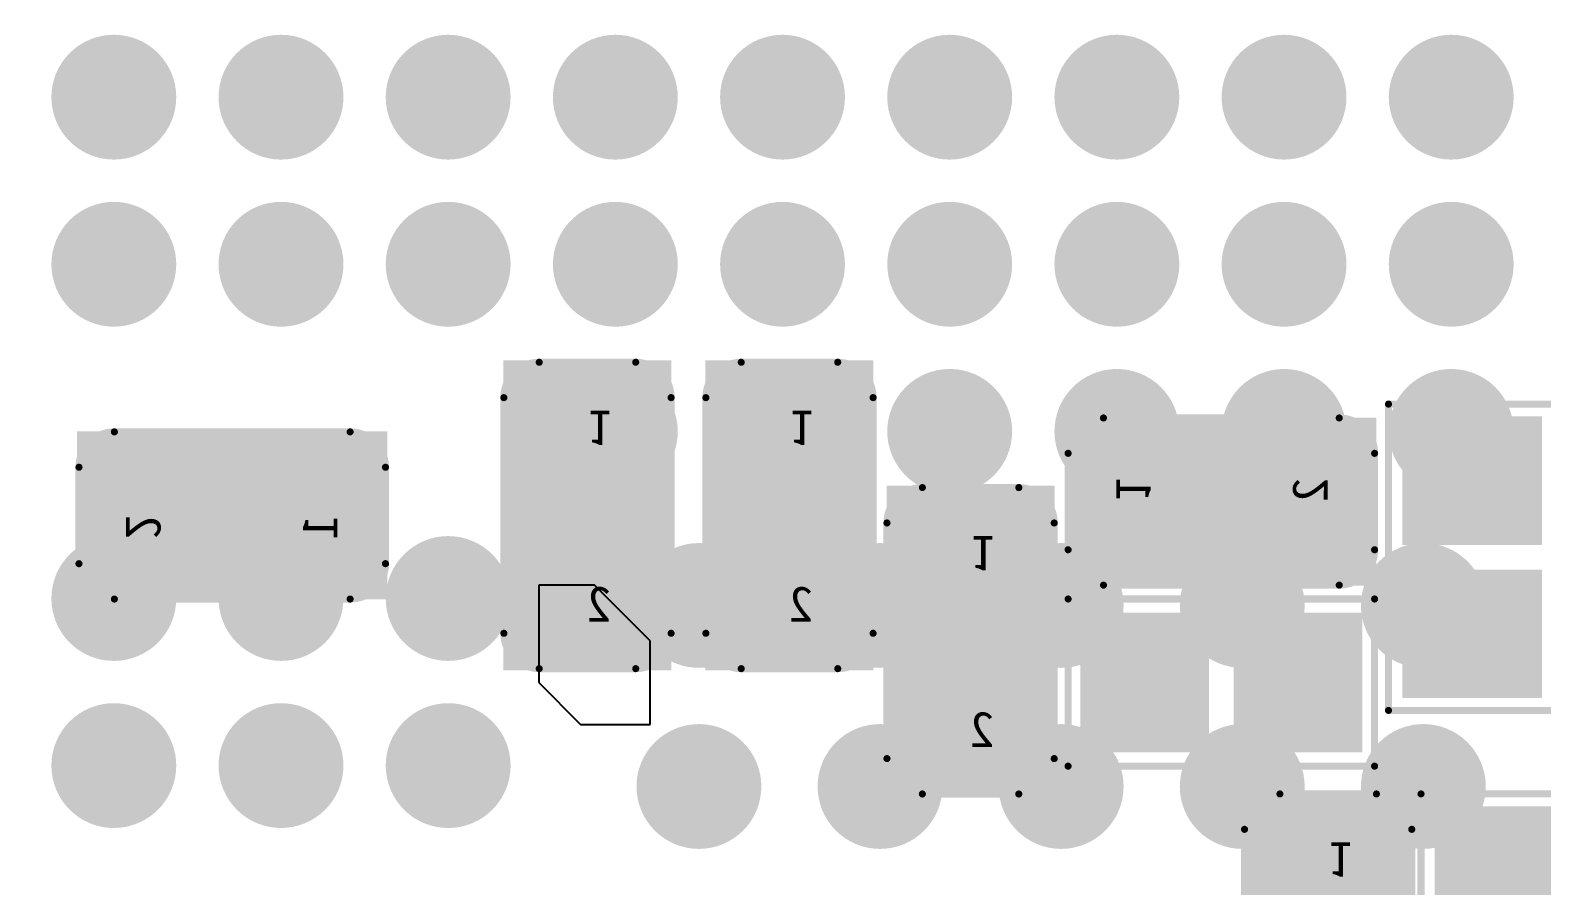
# Model space of a CAD drawing. Header units: millimetres. Extents: x 7.33 to 10.08, y 7.01 to 8.78.
# Drawn here: x 8.0809 to 8.2944, y 7.8326 to 7.9535 of the extents above; entities that cross this region are included whole.
import ezdxf

# ---------------------------------------------------------------- set-up
doc = ezdxf.new("R2010")
doc.units = ezdxf.units.MM
doc.header["$MEASUREMENT"] = 0
for name, color, linetype in [('BottomLayer', 5, 'Continuous'), ('BottomOverlay', 54, 'Continuous'), ('BottomPaste', 16, 'Continuous'), ('BottomSolder', 6, 'Continuous'), ('Mechanical19', 56, 'Continuous'), ('Mechanical20', 56, 'Continuous'), ('Mechanical21', 56, 'Continuous'), ('TopLayer', 1, 'Continuous'), ('TopPaste', 8, 'Continuous'), ('TopSolder', 216, 'Continuous')]:
    doc.layers.add(name, color=color, linetype=linetype)

# ---------------------------------------------------------------- blocks, each defined once
blk = doc.blocks.new('R0201_B_102')
at = {"layer": 'BottomLayer'}
for points in [[(-0.0179236, -0.007878), (-0.0037504, -0.007878), (-0.0179236, 0.00787), (-0.0037504, 0.00787)], [(0.0037384, -0.007878), (0.0179116, -0.007878), (0.0037384, 0.00787), (0.0179116, 0.00787)]]:
    blk.add_solid(points, dxfattribs=at)
at = {"layer": 'BottomOverlay', "const_width": 0.001}
for points in [[(-0.021656, 0.011815), (-0.021656, -0.011815)], [(-0.021656, 0.011815), (0.021655, 0.011815)], [(0.021655, 0.011815), (0.021655, -0.011815)], [(-0.021656, -0.011815), (0.021655, -0.011815)]]:
    blk.add_lwpolyline(points, dxfattribs=at)
at = {"layer": 'BottomOverlay', "const_width": 0.0005}
for points in [[(-0.021906, 0.011815, 1), (-0.021406, 0.011815, 1)], [(-0.021906, 0.011815, 1), (-0.021406, 0.011815, 1)], [(0.021405, 0.011815, 1), (0.021905, 0.011815, 1)], [(0.021405, 0.011815, 1), (0.021905, 0.011815, 1)], [(-0.021906, -0.011815, 1), (-0.021406, -0.011815, 1)], [(-0.021906, -0.011815, 1), (-0.021406, -0.011815, 1)], [(0.021405, -0.011815, 1), (0.021905, -0.011815, 1)], [(0.021405, -0.011815, 1), (0.021905, -0.011815, 1)]]:
    blk.add_lwpolyline(points, format="xyb", close=True, dxfattribs=at)
at = {"layer": 'BottomPaste'}
for points in [[(-0.0179236, -0.007878), (-0.0037504, -0.007878), (-0.0179236, 0.00787), (-0.0037504, 0.00787)], [(0.0037384, -0.007878), (0.0179116, -0.007878), (0.0037384, 0.00787), (0.0179116, 0.00787)]]:
    blk.add_solid(points, dxfattribs=at)
at = {"layer": 'BottomSolder'}
for points in [[(-0.0199236, -0.009878), (-0.0017504, -0.009878), (-0.0199236, 0.00987), (-0.0017504, 0.00987)], [(0.0017384, -0.009878), (0.0199116, -0.009878), (0.0017384, 0.00987), (0.0199116, 0.00987)]]:
    blk.add_solid(points, dxfattribs=at)
blk = doc.blocks.new('R0201_B_112')
at = {"layer": 'BottomLayer'}
for points in [[(-0.0179236, -0.007878), (-0.0037504, -0.007878), (-0.0179236, 0.00787), (-0.0037504, 0.00787)], [(0.0037384, -0.007878), (0.0179116, -0.007878), (0.0037384, 0.00787), (0.0179116, 0.00787)]]:
    blk.add_solid(points, dxfattribs=at)
at = {"layer": 'BottomOverlay', "const_width": 0.001}
for points in [[(-0.021656, -0.011815), (-0.021656, 0.011815)], [(-0.021656, 0.011815), (0.021655, 0.011815)], [(0.021655, -0.011815), (0.021655, 0.011815)], [(-0.021656, -0.011815), (0.021655, -0.011815)]]:
    blk.add_lwpolyline(points, dxfattribs=at)
at = {"layer": 'BottomOverlay', "const_width": 0.0005}
for points in [[(-0.021906, 0.011815, 1), (-0.021406, 0.011815, 1)], [(-0.021906, 0.011815, 1), (-0.021406, 0.011815, 1)], [(0.021405, 0.011815, 1), (0.021905, 0.011815, 1)], [(0.021405, 0.011815, 1), (0.021905, 0.011815, 1)], [(-0.021906, -0.011815, 1), (-0.021406, -0.011815, 1)], [(-0.021906, -0.011815, 1), (-0.021406, -0.011815, 1)], [(0.021405, -0.011815, 1), (0.021905, -0.011815, 1)], [(0.021405, -0.011815, 1), (0.021905, -0.011815, 1)]]:
    blk.add_lwpolyline(points, format="xyb", close=True, dxfattribs=at)
at = {"layer": 'BottomPaste'}
for points in [[(-0.0179236, -0.007878), (-0.0037504, -0.007878), (-0.0179236, 0.00787), (-0.0037504, 0.00787)], [(0.0037384, -0.007878), (0.0179116, -0.007878), (0.0037384, 0.00787), (0.0179116, 0.00787)]]:
    blk.add_solid(points, dxfattribs=at)
at = {"layer": 'BottomSolder'}
for points in [[(-0.0199236, -0.009878), (-0.0017504, -0.009878), (-0.0199236, 0.00987), (-0.0017504, 0.00987)], [(0.0017384, -0.009878), (0.0199116, -0.009878), (0.0017384, 0.00987), (0.0199116, 0.00987)]]:
    blk.add_solid(points, dxfattribs=at)
blk = doc.blocks.new('R0201_B_190')
at = {"layer": 'BottomLayer'}
for points in [[(-0.0179236, -0.007878), (-0.0037504, -0.007878), (-0.0179236, 0.00787), (-0.0037504, 0.00787)], [(0.0037384, -0.007878), (0.0179116, -0.007878), (0.0037384, 0.00787), (0.0179116, 0.00787)]]:
    blk.add_solid(points, dxfattribs=at)
at = {"layer": 'BottomOverlay', "const_width": 0.001}
for points in [[(-0.021656, 0.011815), (-0.021656, -0.011815)], [(-0.021656, 0.011815), (0.021655, 0.011815)], [(0.021655, 0.011815), (0.021655, -0.011815)], [(-0.021656, -0.011815), (0.021655, -0.011815)]]:
    blk.add_lwpolyline(points, dxfattribs=at)
at = {"layer": 'BottomOverlay', "const_width": 0.0005}
for points in [[(-0.021906, 0.011815, 1), (-0.021406, 0.011815, 1)], [(-0.021906, 0.011815, 1), (-0.021406, 0.011815, 1)], [(0.021405, 0.011815, 1), (0.021905, 0.011815, 1)], [(0.021405, 0.011815, 1), (0.021905, 0.011815, 1)], [(-0.021906, -0.011815, 1), (-0.021406, -0.011815, 1)], [(-0.021906, -0.011815, 1), (-0.021406, -0.011815, 1)], [(0.021405, -0.011815, 1), (0.021905, -0.011815, 1)], [(0.021405, -0.011815, 1), (0.021905, -0.011815, 1)]]:
    blk.add_lwpolyline(points, format="xyb", close=True, dxfattribs=at)
at = {"layer": 'BottomPaste'}
for points in [[(-0.0179236, -0.007878), (-0.0037504, -0.007878), (-0.0179236, 0.00787), (-0.0037504, 0.00787)], [(0.0037384, -0.007878), (0.0179116, -0.007878), (0.0037384, 0.00787), (0.0179116, 0.00787)]]:
    blk.add_solid(points, dxfattribs=at)
at = {"layer": 'BottomSolder'}
for points in [[(-0.0199236, -0.009878), (-0.0017504, -0.009878), (-0.0199236, 0.00987), (-0.0017504, 0.00987)], [(0.0017384, -0.009878), (0.0199116, -0.009878), (0.0017384, 0.00987), (0.0199116, 0.00987)]]:
    blk.add_solid(points, dxfattribs=at)
blk = doc.blocks.new('C0201_B_372')
at = {"layer": 'BottomLayer'}
for points in [[(-0.0179236, -0.007878), (-0.0037504, -0.007878), (-0.0179236, 0.00787), (-0.0037504, 0.00787)], [(0.0037384, -0.007878), (0.0179116, -0.007878), (0.0037384, 0.00787), (0.0179116, 0.00787)]]:
    blk.add_solid(points, dxfattribs=at)
at = {"layer": 'BottomOverlay', "const_width": 0.001}
for points in [[(-0.021656, 0.006815, -0.4142487121048362), (-0.016656, 0.011815)], [(0.016655, 0.011815, -0.414213562372877), (0.021655, 0.006815)], [(-0.016656, -0.011815, -0.4141784177323617), (-0.021656, -0.006815)], [(0.021655, -0.006815, -0.4141315661292136), (0.016655, -0.011815)]]:
    blk.add_lwpolyline(points, format="xyb", dxfattribs=at)
for points in [[(-0.016656, 0.011815), (0.016655, 0.011815)], [(-0.021656, 0.006815), (-0.021656, -0.006815)], [(0.021655, 0.006815), (0.021655, -0.006815)], [(-0.016656, -0.011815), (0.016655, -0.011815)]]:
    blk.add_lwpolyline(points, dxfattribs=at)
at = {"layer": 'BottomOverlay', "const_width": 0.0005}
for points in [[(-0.016906, 0.011815, 1), (-0.016406, 0.011815, 1)], [(-0.016906, 0.011815, 1), (-0.016406, 0.011815, 1)], [(0.016405, 0.011815, 1), (0.016905, 0.011815, 1)], [(0.016405, 0.011815, 1), (0.016905, 0.011815, 1)], [(-0.021906, 0.006815, 1), (-0.021406, 0.006815, 1)], [(-0.021906, 0.006815, 1), (-0.021406, 0.006815, 1)], [(0.021405, 0.006815, 1), (0.021905, 0.006815, 1)], [(0.021405, 0.006815, 1), (0.021905, 0.006815, 1)], [(-0.021906, -0.006815, 1), (-0.021406, -0.006815, 1)], [(-0.021906, -0.006815, 1), (-0.021406, -0.006815, 1)], [(0.021405, -0.006815, 1), (0.021905, -0.006815, 1)], [(0.021405, -0.006815, 1), (0.021905, -0.006815, 1)], [(-0.016906, -0.011815, 1), (-0.016406, -0.011815, 1)], [(-0.016906, -0.011815, 1), (-0.016406, -0.011815, 1)], [(0.016405, -0.011815, 1), (0.016905, -0.011815, 1)], [(0.016405, -0.011815, 1), (0.016905, -0.011815, 1)]]:
    blk.add_lwpolyline(points, format="xyb", close=True, dxfattribs=at)
at = {"layer": 'BottomPaste'}
for points in [[(-0.0179236, -0.007878), (-0.0037504, -0.007878), (-0.0179236, 0.00787), (-0.0037504, 0.00787)], [(0.0037384, -0.007878), (0.0179116, -0.007878), (0.0037384, 0.00787), (0.0179116, 0.00787)]]:
    blk.add_solid(points, dxfattribs=at)
at = {"layer": 'BottomSolder'}
for points in [[(-0.0219236, -0.011878), (0.0002496, -0.011878), (-0.0219236, 0.01187), (0.0002496, 0.01187)], [(-0.0002616, -0.011878), (0.0219116, -0.011878), (-0.0002616, 0.01187), (0.0219116, 0.01187)]]:
    blk.add_solid(points, dxfattribs=at)
at = {"layer": 'Mechanical20', "text_generation_flag": 2}
for s, rotation, p in [('1', 270, (-0.014837, -4e-06)), ('2', 90, (0.015, 0.0033286))]:
    blk.add_text(s, height=0.005, rotation=rotation, dxfattribs=at).set_placement(p)
blk = doc.blocks.new('C0201_B_396')
at = {"layer": 'BottomLayer'}
for points in [[(-0.0179236, -0.007878), (-0.0037504, -0.007878), (-0.0179236, 0.00787), (-0.0037504, 0.00787)], [(0.0037384, -0.007878), (0.0179116, -0.007878), (0.0037384, 0.00787), (0.0179116, 0.00787)]]:
    blk.add_solid(points, dxfattribs=at)
at = {"layer": 'BottomOverlay', "const_width": 0.001}
for points in [[(-0.021656, 0.006815, -0.4142487121048362), (-0.016656, 0.011815)], [(0.016655, 0.011815, -0.414213562372877), (0.021655, 0.006815)], [(-0.016656, -0.011815, -0.4141784177323617), (-0.021656, -0.006815)], [(0.021655, -0.006815, -0.4141315661292136), (0.016655, -0.011815)]]:
    blk.add_lwpolyline(points, format="xyb", dxfattribs=at)
for points in [[(-0.016656, 0.011815), (0.016655, 0.011815)], [(-0.021656, -0.006815), (-0.021656, 0.006815)], [(0.021655, -0.006815), (0.021655, 0.006815)], [(-0.016656, -0.011815), (0.016655, -0.011815)]]:
    blk.add_lwpolyline(points, dxfattribs=at)
at = {"layer": 'BottomOverlay', "const_width": 0.0005}
for points in [[(-0.016906, 0.011815, 1), (-0.016406, 0.011815, 1)], [(-0.016906, 0.011815, 1), (-0.016406, 0.011815, 1)], [(0.016405, 0.011815, 1), (0.016905, 0.011815, 1)], [(0.016405, 0.011815, 1), (0.016905, 0.011815, 1)], [(-0.021906, 0.006815, 1), (-0.021406, 0.006815, 1)], [(-0.021906, 0.006815, 1), (-0.021406, 0.006815, 1)], [(0.021405, 0.006815, 1), (0.021905, 0.006815, 1)], [(0.021405, 0.006815, 1), (0.021905, 0.006815, 1)], [(-0.021906, -0.006815, 1), (-0.021406, -0.006815, 1)], [(-0.021906, -0.006815, 1), (-0.021406, -0.006815, 1)], [(0.021405, -0.006815, 1), (0.021905, -0.006815, 1)], [(0.021405, -0.006815, 1), (0.021905, -0.006815, 1)], [(-0.016906, -0.011815, 1), (-0.016406, -0.011815, 1)], [(-0.016906, -0.011815, 1), (-0.016406, -0.011815, 1)], [(0.016405, -0.011815, 1), (0.016905, -0.011815, 1)], [(0.016405, -0.011815, 1), (0.016905, -0.011815, 1)]]:
    blk.add_lwpolyline(points, format="xyb", close=True, dxfattribs=at)
at = {"layer": 'BottomPaste'}
for points in [[(-0.0179236, -0.007878), (-0.0037504, -0.007878), (-0.0179236, 0.00787), (-0.0037504, 0.00787)], [(0.0037384, -0.007878), (0.0179116, -0.007878), (0.0037384, 0.00787), (0.0179116, 0.00787)]]:
    blk.add_solid(points, dxfattribs=at)
at = {"layer": 'BottomSolder'}
for points in [[(-0.0219236, -0.011878), (0.0002496, -0.011878), (-0.0219236, 0.01187), (0.0002496, 0.01187)], [(-0.0002616, -0.011878), (0.0219116, -0.011878), (-0.0002616, 0.01187), (0.0219116, 0.01187)]]:
    blk.add_solid(points, dxfattribs=at)
at = {"layer": 'Mechanical20', "text_generation_flag": 2}
for s, rotation, p in [('1', -90, (-0.014837, -4e-06)), ('2', -270, (0.015, 0.0033286))]:
    blk.add_text(s, height=0.005, rotation=rotation, dxfattribs=at).set_placement(p)
blk = doc.blocks.new('C0201_B_478')
at = {"layer": 'BottomLayer'}
for points in [[(-0.0179236, -0.007878), (-0.0037504, -0.007878), (-0.0179236, 0.00787), (-0.0037504, 0.00787)], [(0.0037384, -0.007878), (0.0179116, -0.007878), (0.0037384, 0.00787), (0.0179116, 0.00787)]]:
    blk.add_solid(points, dxfattribs=at)
at = {"layer": 'BottomOverlay', "const_width": 0.001}
for points in [[(-0.021656, 0.006815, -0.4142487121048362), (-0.016656, 0.011815)], [(0.016655, 0.011815, -0.414213562372877), (0.021655, 0.006815)], [(-0.016656, -0.011815, -0.4141784177323617), (-0.021656, -0.006815)], [(0.021655, -0.006815, -0.4141315661292136), (0.016655, -0.011815)]]:
    blk.add_lwpolyline(points, format="xyb", dxfattribs=at)
for points in [[(-0.016656, 0.011815), (0.016655, 0.011815)], [(-0.021656, 0.006815), (-0.021656, -0.006815)], [(0.021655, 0.006815), (0.021655, -0.006815)], [(-0.016656, -0.011815), (0.016655, -0.011815)]]:
    blk.add_lwpolyline(points, dxfattribs=at)
at = {"layer": 'BottomOverlay', "const_width": 0.0005}
for points in [[(-0.016906, 0.011815, 1), (-0.016406, 0.011815, 1)], [(-0.016906, 0.011815, 1), (-0.016406, 0.011815, 1)], [(0.016405, 0.011815, 1), (0.016905, 0.011815, 1)], [(0.016405, 0.011815, 1), (0.016905, 0.011815, 1)], [(-0.021906, 0.006815, 1), (-0.021406, 0.006815, 1)], [(-0.021906, 0.006815, 1), (-0.021406, 0.006815, 1)], [(0.021405, 0.006815, 1), (0.021905, 0.006815, 1)], [(0.021405, 0.006815, 1), (0.021905, 0.006815, 1)], [(-0.021906, -0.006815, 1), (-0.021406, -0.006815, 1)], [(-0.021906, -0.006815, 1), (-0.021406, -0.006815, 1)], [(0.021405, -0.006815, 1), (0.021905, -0.006815, 1)], [(0.021405, -0.006815, 1), (0.021905, -0.006815, 1)], [(-0.016906, -0.011815, 1), (-0.016406, -0.011815, 1)], [(-0.016906, -0.011815, 1), (-0.016406, -0.011815, 1)], [(0.016405, -0.011815, 1), (0.016905, -0.011815, 1)], [(0.016405, -0.011815, 1), (0.016905, -0.011815, 1)]]:
    blk.add_lwpolyline(points, format="xyb", close=True, dxfattribs=at)
at = {"layer": 'BottomPaste'}
for points in [[(-0.0179236, -0.007878), (-0.0037504, -0.007878), (-0.0179236, 0.00787), (-0.0037504, 0.00787)], [(0.0037384, -0.007878), (0.0179116, -0.007878), (0.0037384, 0.00787), (0.0179116, 0.00787)]]:
    blk.add_solid(points, dxfattribs=at)
at = {"layer": 'BottomSolder'}
for points in [[(-0.0219236, -0.011878), (0.0002496, -0.011878), (-0.0219236, 0.01187), (0.0002496, 0.01187)], [(-0.0002616, -0.011878), (0.0219116, -0.011878), (-0.0002616, 0.01187), (0.0219116, 0.01187)]]:
    blk.add_solid(points, dxfattribs=at)
at = {"layer": 'Mechanical20', "text_generation_flag": 2}
for s, rotation, p in [('1', 270, (-0.014837, -4e-06)), ('2', 90, (0.015, 0.0033286))]:
    blk.add_text(s, height=0.005, rotation=rotation, dxfattribs=at).set_placement(p)
blk = doc.blocks.new('C0201_B_508')
at = {"layer": 'BottomLayer'}
for points in [[(-0.0179236, -0.007878), (-0.0037504, -0.007878), (-0.0179236, 0.00787), (-0.0037504, 0.00787)], [(0.0037384, -0.007878), (0.0179116, -0.007878), (0.0037384, 0.00787), (0.0179116, 0.00787)]]:
    blk.add_solid(points, dxfattribs=at)
at = {"layer": 'BottomOverlay', "const_width": 0.001}
for points in [[(-0.021656, 0.006815, -0.4142487121048362), (-0.016656, 0.011815)], [(0.016655, 0.011815, -0.414213562372877), (0.021655, 0.006815)], [(-0.016656, -0.011815, -0.4141784177323617), (-0.021656, -0.006815)], [(0.021655, -0.006815, -0.4141315661292136), (0.016655, -0.011815)]]:
    blk.add_lwpolyline(points, format="xyb", dxfattribs=at)
for points in [[(-0.016656, 0.011815), (0.016655, 0.011815)], [(-0.021656, 0.006815), (-0.021656, -0.006815)], [(0.021655, 0.006815), (0.021655, -0.006815)], [(-0.016656, -0.011815), (0.016655, -0.011815)]]:
    blk.add_lwpolyline(points, dxfattribs=at)
at = {"layer": 'BottomOverlay', "const_width": 0.0005}
for points in [[(-0.016906, 0.011815, 1), (-0.016406, 0.011815, 1)], [(-0.016906, 0.011815, 1), (-0.016406, 0.011815, 1)], [(0.016405, 0.011815, 1), (0.016905, 0.011815, 1)], [(0.016405, 0.011815, 1), (0.016905, 0.011815, 1)], [(-0.021906, 0.006815, 1), (-0.021406, 0.006815, 1)], [(-0.021906, 0.006815, 1), (-0.021406, 0.006815, 1)], [(0.021405, 0.006815, 1), (0.021905, 0.006815, 1)], [(0.021405, 0.006815, 1), (0.021905, 0.006815, 1)], [(-0.021906, -0.006815, 1), (-0.021406, -0.006815, 1)], [(-0.021906, -0.006815, 1), (-0.021406, -0.006815, 1)], [(0.021405, -0.006815, 1), (0.021905, -0.006815, 1)], [(0.021405, -0.006815, 1), (0.021905, -0.006815, 1)], [(-0.016906, -0.011815, 1), (-0.016406, -0.011815, 1)], [(-0.016906, -0.011815, 1), (-0.016406, -0.011815, 1)], [(0.016405, -0.011815, 1), (0.016905, -0.011815, 1)], [(0.016405, -0.011815, 1), (0.016905, -0.011815, 1)]]:
    blk.add_lwpolyline(points, format="xyb", close=True, dxfattribs=at)
at = {"layer": 'BottomPaste'}
for points in [[(-0.0179236, -0.007878), (-0.0037504, -0.007878), (-0.0179236, 0.00787), (-0.0037504, 0.00787)], [(0.0037384, -0.007878), (0.0179116, -0.007878), (0.0037384, 0.00787), (0.0179116, 0.00787)]]:
    blk.add_solid(points, dxfattribs=at)
at = {"layer": 'BottomSolder'}
for points in [[(-0.0219236, -0.011878), (0.0002496, -0.011878), (-0.0219236, 0.01187), (0.0002496, 0.01187)], [(-0.0002616, -0.011878), (0.0219116, -0.011878), (-0.0002616, 0.01187), (0.0219116, 0.01187)]]:
    blk.add_solid(points, dxfattribs=at)
at = {"layer": 'Mechanical20', "text_generation_flag": 2}
for s, rotation, p in [('1', 270, (-0.014837, -4e-06)), ('2', 90, (0.015, 0.0033286))]:
    blk.add_text(s, height=0.005, rotation=rotation, dxfattribs=at).set_placement(p)
blk = doc.blocks.new('C0201_B_540')
at = {"layer": 'BottomLayer'}
for points in [[(-0.0179236, -0.007878), (-0.0037504, -0.007878), (-0.0179236, 0.00787), (-0.0037504, 0.00787)], [(0.0037384, -0.007878), (0.0179116, -0.007878), (0.0037384, 0.00787), (0.0179116, 0.00787)]]:
    blk.add_solid(points, dxfattribs=at)
at = {"layer": 'BottomOverlay', "const_width": 0.001}
for points in [[(-0.021656, 0.006815, -0.4142487121048362), (-0.016656, 0.011815)], [(0.016655, 0.011815, -0.414213562372877), (0.021655, 0.006815)], [(-0.016656, -0.011815, -0.4141784177323617), (-0.021656, -0.006815)], [(0.021655, -0.006815, -0.4141315661292136), (0.016655, -0.011815)]]:
    blk.add_lwpolyline(points, format="xyb", dxfattribs=at)
for points in [[(0.016655, 0.011815), (-0.016656, 0.011815)], [(-0.021656, 0.006815), (-0.021656, -0.006815)], [(0.021655, 0.006815), (0.021655, -0.006815)], [(0.016655, -0.011815), (-0.016656, -0.011815)]]:
    blk.add_lwpolyline(points, dxfattribs=at)
at = {"layer": 'BottomOverlay', "const_width": 0.0005}
for points in [[(-0.016906, 0.011815, 1), (-0.016406, 0.011815, 1)], [(-0.016906, 0.011815, 1), (-0.016406, 0.011815, 1)], [(0.016405, 0.011815, 1), (0.016905, 0.011815, 1)], [(0.016405, 0.011815, 1), (0.016905, 0.011815, 1)], [(-0.021906, 0.006815, 1), (-0.021406, 0.006815, 1)], [(-0.021906, 0.006815, 1), (-0.021406, 0.006815, 1)], [(0.021405, 0.006815, 1), (0.021905, 0.006815, 1)], [(0.021405, 0.006815, 1), (0.021905, 0.006815, 1)], [(-0.021906, -0.006815, 1), (-0.021406, -0.006815, 1)], [(-0.021906, -0.006815, 1), (-0.021406, -0.006815, 1)], [(0.021405, -0.006815, 1), (0.021905, -0.006815, 1)], [(0.021405, -0.006815, 1), (0.021905, -0.006815, 1)], [(-0.016906, -0.011815, 1), (-0.016406, -0.011815, 1)], [(-0.016906, -0.011815, 1), (-0.016406, -0.011815, 1)], [(0.016405, -0.011815, 1), (0.016905, -0.011815, 1)], [(0.016405, -0.011815, 1), (0.016905, -0.011815, 1)]]:
    blk.add_lwpolyline(points, format="xyb", close=True, dxfattribs=at)
at = {"layer": 'BottomPaste'}
for points in [[(-0.0179236, -0.007878), (-0.0037504, -0.007878), (-0.0179236, 0.00787), (-0.0037504, 0.00787)], [(0.0037384, -0.007878), (0.0179116, -0.007878), (0.0037384, 0.00787), (0.0179116, 0.00787)]]:
    blk.add_solid(points, dxfattribs=at)
at = {"layer": 'BottomSolder'}
for points in [[(-0.0219236, -0.011878), (0.0002496, -0.011878), (-0.0219236, 0.01187), (0.0002496, 0.01187)], [(-0.0002616, -0.011878), (0.0219116, -0.011878), (-0.0002616, 0.01187), (0.0219116, 0.01187)]]:
    blk.add_solid(points, dxfattribs=at)
at = {"layer": 'Mechanical20', "text_generation_flag": 2}
for s, rotation, p in [('1', -90, (-0.014837, -4e-06)), ('2', 90, (0.015, 0.0033286))]:
    blk.add_text(s, height=0.005, rotation=rotation, dxfattribs=at).set_placement(p)
blk = doc.blocks.new('C0201_B_543')
at = {"layer": 'BottomLayer'}
for points in [[(-0.0179236, -0.007878), (-0.0037504, -0.007878), (-0.0179236, 0.00787), (-0.0037504, 0.00787)], [(0.0037384, -0.007878), (0.0179116, -0.007878), (0.0037384, 0.00787), (0.0179116, 0.00787)]]:
    blk.add_solid(points, dxfattribs=at)
at = {"layer": 'BottomOverlay', "const_width": 0.001}
for points in [[(-0.021656, 0.006815, -0.4142487121048362), (-0.016656, 0.011815)], [(0.016655, 0.011815, -0.414213562372877), (0.021655, 0.006815)], [(-0.016656, -0.011815, -0.4141784177323617), (-0.021656, -0.006815)], [(0.021655, -0.006815, -0.4141315661292136), (0.016655, -0.011815)]]:
    blk.add_lwpolyline(points, format="xyb", dxfattribs=at)
for points in [[(-0.016656, 0.011815), (0.016655, 0.011815)], [(-0.021656, 0.006815), (-0.021656, -0.006815)], [(0.021655, 0.006815), (0.021655, -0.006815)], [(-0.016656, -0.011815), (0.016655, -0.011815)]]:
    blk.add_lwpolyline(points, dxfattribs=at)
at = {"layer": 'BottomOverlay', "const_width": 0.0005}
for points in [[(-0.016906, 0.011815, 1), (-0.016406, 0.011815, 1)], [(-0.016906, 0.011815, 1), (-0.016406, 0.011815, 1)], [(0.016405, 0.011815, 1), (0.016905, 0.011815, 1)], [(0.016405, 0.011815, 1), (0.016905, 0.011815, 1)], [(-0.021906, 0.006815, 1), (-0.021406, 0.006815, 1)], [(-0.021906, 0.006815, 1), (-0.021406, 0.006815, 1)], [(0.021405, 0.006815, 1), (0.021905, 0.006815, 1)], [(0.021405, 0.006815, 1), (0.021905, 0.006815, 1)], [(-0.021906, -0.006815, 1), (-0.021406, -0.006815, 1)], [(-0.021906, -0.006815, 1), (-0.021406, -0.006815, 1)], [(0.021405, -0.006815, 1), (0.021905, -0.006815, 1)], [(0.021405, -0.006815, 1), (0.021905, -0.006815, 1)], [(-0.016906, -0.011815, 1), (-0.016406, -0.011815, 1)], [(-0.016906, -0.011815, 1), (-0.016406, -0.011815, 1)], [(0.016405, -0.011815, 1), (0.016905, -0.011815, 1)], [(0.016405, -0.011815, 1), (0.016905, -0.011815, 1)]]:
    blk.add_lwpolyline(points, format="xyb", close=True, dxfattribs=at)
at = {"layer": 'BottomPaste'}
for points in [[(-0.0179236, -0.007878), (-0.0037504, -0.007878), (-0.0179236, 0.00787), (-0.0037504, 0.00787)], [(0.0037384, -0.007878), (0.0179116, -0.007878), (0.0037384, 0.00787), (0.0179116, 0.00787)]]:
    blk.add_solid(points, dxfattribs=at)
at = {"layer": 'BottomSolder'}
for points in [[(-0.0219236, -0.011878), (0.0002496, -0.011878), (-0.0219236, 0.01187), (0.0002496, 0.01187)], [(-0.0002616, -0.011878), (0.0219116, -0.011878), (-0.0002616, 0.01187), (0.0219116, 0.01187)]]:
    blk.add_solid(points, dxfattribs=at)
at = {"layer": 'Mechanical20', "text_generation_flag": 2}
for s, rotation, p in [('1', 270, (-0.014837, -4e-06)), ('2', 90, (0.015, 0.0033286))]:
    blk.add_text(s, height=0.005, rotation=rotation, dxfattribs=at).set_placement(p)
blk = doc.blocks.new('BGA698_16R1X17R2X1R18_569')
at = {"layer": 'TopLayer', "const_width": 0.004823}
for points in [[(0.1156985, 0.23622, 1), (0.1205215, 0.23622, 1)], [(0.1393205, 0.23622, 1), (0.1441435, 0.23622, 1)], [(0.1865645, 0.23622, 1), (0.1913875, 0.23622, 1)], [(0.2101865, 0.23622, 1), (0.2150095, 0.23622, 1)], [(0.1156985, 0.212598, 1), (0.1205215, 0.212598, 1)], [(0.1393205, 0.212598, 1), (0.1441435, 0.212598, 1)], [(0.1865645, 0.212598, 1), (0.1913875, 0.212598, 1)], [(0.2101865, 0.212598, 1), (0.2150095, 0.212598, 1)], [(0.1156985, 0.188976, 1), (0.1205215, 0.188976, 1)], [(0.1393205, 0.188976, 1), (0.1441435, 0.188976, 1)], [(0.1865645, 0.188976, 1), (0.1913875, 0.188976, 1)], [(0.2101865, 0.188976, 1), (0.2150095, 0.188976, 1)], [(0.1629425, 0.165354, 1), (0.1677655, 0.165354, 1)], [(0.1865645, 0.165354, 1), (0.1913875, 0.165354, 1)], [(0.2101865, 0.165354, 1), (0.2150095, 0.165354, 1)], [(0.1127455, 0.153543, 1), (0.1175685, 0.153543, 1)], [(0.1383365, 0.153543, 1), (0.1431595, 0.153543, 1)], [(0.1629425, 0.141732, 1), (0.1677655, 0.141732, 1)], [(0.1865645, 0.141732, 1), (0.1913875, 0.141732, 1)], [(0.2101865, 0.141732, 1), (0.2150095, 0.141732, 1)], [(0.1127455, 0.127953, 1), (0.1175685, 0.127953, 1)], [(0.1383365, 0.127953, 1), (0.1431595, 0.127953, 1)], [(0.1629425, 0.11811, 1), (0.1677655, 0.11811, 1)], [(0.1865645, 0.11811, 1), (0.1913875, 0.11811, 1)], [(0.2101865, 0.11811, 1), (0.2150095, 0.11811, 1)], [(0.1127455, 0.102362, 1), (0.1175685, 0.102362, 1)], [(0.1383365, 0.102362, 1), (0.1431595, 0.102362, 1)], [(0.1629425, 0.094488, 1), (0.1677655, 0.094488, 1)], [(0.1865645, 0.094488, 1), (0.1913875, 0.094488, 1)], [(0.2101865, 0.094488, 1), (0.2150095, 0.094488, 1)], [(0.1127455, 0.076772, 1), (0.1175685, 0.076772, 1)], [(0.1383365, 0.076772, 1), (0.1431595, 0.076772, 1)], [(0.1629425, 0.070866, 1), (0.1677655, 0.070866, 1)], [(0.1865645, 0.070866, 1), (0.1913875, 0.070866, 1)], [(0.2101865, 0.070866, 1), (0.2150095, 0.070866, 1)], [(0.1127455, 0.051181, 1), (0.1175685, 0.051181, 1)], [(0.1383365, 0.051181, 1), (0.1431595, 0.051181, 1)], [(0.1629425, 0.047244, 1), (0.1677655, 0.047244, 1)], [(0.1865645, 0.047244, 1), (0.1913875, 0.047244, 1)], [(0.2101865, 0.047244, 1), (0.2150095, 0.047244, 1)]]:
    blk.add_lwpolyline(points, format="xyb", close=True, dxfattribs=at)
at = {"layer": 'TopPaste', "const_width": 0.004823}
for points in [[(0.1156985, 0.23622, 1), (0.1205215, 0.23622, 1)], [(0.1393205, 0.23622, 1), (0.1441435, 0.23622, 1)], [(0.1865645, 0.23622, 1), (0.1913875, 0.23622, 1)], [(0.2101865, 0.23622, 1), (0.2150095, 0.23622, 1)], [(0.1156985, 0.212598, 1), (0.1205215, 0.212598, 1)], [(0.1393205, 0.212598, 1), (0.1441435, 0.212598, 1)], [(0.1865645, 0.212598, 1), (0.1913875, 0.212598, 1)], [(0.2101865, 0.212598, 1), (0.2150095, 0.212598, 1)], [(0.1156985, 0.188976, 1), (0.1205215, 0.188976, 1)], [(0.1393205, 0.188976, 1), (0.1441435, 0.188976, 1)], [(0.1865645, 0.188976, 1), (0.1913875, 0.188976, 1)], [(0.2101865, 0.188976, 1), (0.2150095, 0.188976, 1)], [(0.1629425, 0.165354, 1), (0.1677655, 0.165354, 1)], [(0.1865645, 0.165354, 1), (0.1913875, 0.165354, 1)], [(0.2101865, 0.165354, 1), (0.2150095, 0.165354, 1)], [(0.1127455, 0.153543, 1), (0.1175685, 0.153543, 1)], [(0.1383365, 0.153543, 1), (0.1431595, 0.153543, 1)], [(0.1629425, 0.141732, 1), (0.1677655, 0.141732, 1)], [(0.1865645, 0.141732, 1), (0.1913875, 0.141732, 1)], [(0.2101865, 0.141732, 1), (0.2150095, 0.141732, 1)], [(0.1127455, 0.127953, 1), (0.1175685, 0.127953, 1)], [(0.1383365, 0.127953, 1), (0.1431595, 0.127953, 1)], [(0.1629425, 0.11811, 1), (0.1677655, 0.11811, 1)], [(0.1865645, 0.11811, 1), (0.1913875, 0.11811, 1)], [(0.2101865, 0.11811, 1), (0.2150095, 0.11811, 1)], [(0.1127455, 0.102362, 1), (0.1175685, 0.102362, 1)], [(0.1383365, 0.102362, 1), (0.1431595, 0.102362, 1)], [(0.1629425, 0.094488, 1), (0.1677655, 0.094488, 1)], [(0.1865645, 0.094488, 1), (0.1913875, 0.094488, 1)], [(0.2101865, 0.094488, 1), (0.2150095, 0.094488, 1)], [(0.1127455, 0.076772, 1), (0.1175685, 0.076772, 1)], [(0.1383365, 0.076772, 1), (0.1431595, 0.076772, 1)], [(0.1629425, 0.070866, 1), (0.1677655, 0.070866, 1)], [(0.1865645, 0.070866, 1), (0.1913875, 0.070866, 1)], [(0.2101865, 0.070866, 1), (0.2150095, 0.070866, 1)], [(0.1127455, 0.051181, 1), (0.1175685, 0.051181, 1)], [(0.1383365, 0.051181, 1), (0.1431595, 0.051181, 1)], [(0.1629425, 0.047244, 1), (0.1677655, 0.047244, 1)], [(0.1865645, 0.047244, 1), (0.1913875, 0.047244, 1)], [(0.2101865, 0.047244, 1), (0.2150095, 0.047244, 1)]]:
    blk.add_lwpolyline(points, format="xyb", close=True, dxfattribs=at)
at = {"layer": 'TopSolder', "const_width": 0.008823}
for points in [[(0.1136985, 0.23622, 1), (0.1225215, 0.23622, 1)], [(0.1373205, 0.23622, 1), (0.1461435, 0.23622, 1)], [(0.1845645, 0.23622, 1), (0.1933875, 0.23622, 1)], [(0.2081865, 0.23622, 1), (0.2170095, 0.23622, 1)], [(0.1136985, 0.212598, 1), (0.1225215, 0.212598, 1)], [(0.1373205, 0.212598, 1), (0.1461435, 0.212598, 1)], [(0.1845645, 0.212598, 1), (0.1933875, 0.212598, 1)], [(0.2081865, 0.212598, 1), (0.2170095, 0.212598, 1)], [(0.1136985, 0.188976, 1), (0.1225215, 0.188976, 1)], [(0.1373205, 0.188976, 1), (0.1461435, 0.188976, 1)], [(0.1845645, 0.188976, 1), (0.1933875, 0.188976, 1)], [(0.2081865, 0.188976, 1), (0.2170095, 0.188976, 1)], [(0.1609425, 0.165354, 1), (0.1697655, 0.165354, 1)], [(0.1845645, 0.165354, 1), (0.1933875, 0.165354, 1)], [(0.2081865, 0.165354, 1), (0.2170095, 0.165354, 1)], [(0.1107455, 0.153543, 1), (0.1195685, 0.153543, 1)], [(0.1363365, 0.153543, 1), (0.1451595, 0.153543, 1)], [(0.1609425, 0.141732, 1), (0.1697655, 0.141732, 1)], [(0.1845645, 0.141732, 1), (0.1933875, 0.141732, 1)], [(0.2081865, 0.141732, 1), (0.2170095, 0.141732, 1)], [(0.1107455, 0.127953, 1), (0.1195685, 0.127953, 1)], [(0.1363365, 0.127953, 1), (0.1451595, 0.127953, 1)], [(0.1609425, 0.11811, 1), (0.1697655, 0.11811, 1)], [(0.1845645, 0.11811, 1), (0.1933875, 0.11811, 1)], [(0.2081865, 0.11811, 1), (0.2170095, 0.11811, 1)], [(0.1107455, 0.102362, 1), (0.1195685, 0.102362, 1)], [(0.1363365, 0.102362, 1), (0.1451595, 0.102362, 1)], [(0.1609425, 0.094488, 1), (0.1697655, 0.094488, 1)], [(0.1845645, 0.094488, 1), (0.1933875, 0.094488, 1)], [(0.2081865, 0.094488, 1), (0.2170095, 0.094488, 1)], [(0.1107455, 0.076772, 1), (0.1195685, 0.076772, 1)], [(0.1363365, 0.076772, 1), (0.1451595, 0.076772, 1)], [(0.1609425, 0.070866, 1), (0.1697655, 0.070866, 1)], [(0.1845645, 0.070866, 1), (0.1933875, 0.070866, 1)], [(0.2081865, 0.070866, 1), (0.2170095, 0.070866, 1)], [(0.1107455, 0.051181, 1), (0.1195685, 0.051181, 1)], [(0.1363365, 0.051181, 1), (0.1451595, 0.051181, 1)], [(0.1609425, 0.047244, 1), (0.1697655, 0.047244, 1)], [(0.1845645, 0.047244, 1), (0.1933875, 0.047244, 1)], [(0.2081865, 0.047244, 1), (0.2170095, 0.047244, 1)]]:
    blk.add_lwpolyline(points, format="xyb", close=True, dxfattribs=at)

msp = doc.modelspace()

# ---------------------------------------------------------------- linework, layer by layer
at = {"layer": 'BottomLayer'}
for p, q in [((8.1605909, 7.875071), (8.152717, 7.875071)), ((8.152717, 7.875071), (8.152717, 7.8612914)), ((8.168465, 7.8671969), (8.1605909, 7.875071)), ((8.168465, 7.8553859), (8.168465, 7.8671969)), ((8.152717, 7.8612914), (8.1586225, 7.8553859)), ((8.1586225, 7.8553859), (8.168465, 7.8553859))]:
    msp.add_line(p, q, dxfattribs=at)

# ---------------------------------------------------------------- block references
for name, p, rotation in [('BGA698_16R1X17R2X1R18_569', (8.3288978, 7.7314459), 90), ('C0201_B_543', (8.1596067, 7.8849135), 270), ('C0201_B_478', (8.18815, 7.8849135), 270), ('R0201_B_190', (8.2846067, 7.8790079), 270), ('C0201_B_396', (8.2491737, 7.886882), 360), ('C0201_B_540', (8.1094099, 7.8849135), 180), ('C0201_B_508', (8.2137406, 7.8671969), 270), ('R0201_B_112', (8.2491737, 7.8612914), 360), ('C0201_B_372', (8.2642655, 7.8238898), 270), ('R0201_B_102', (8.2891999, 7.8238898), 270)]:
    msp.add_blockref(name, p, dxfattribs=dict(rotation=rotation))

doc.saveas('drawing.dxf')
